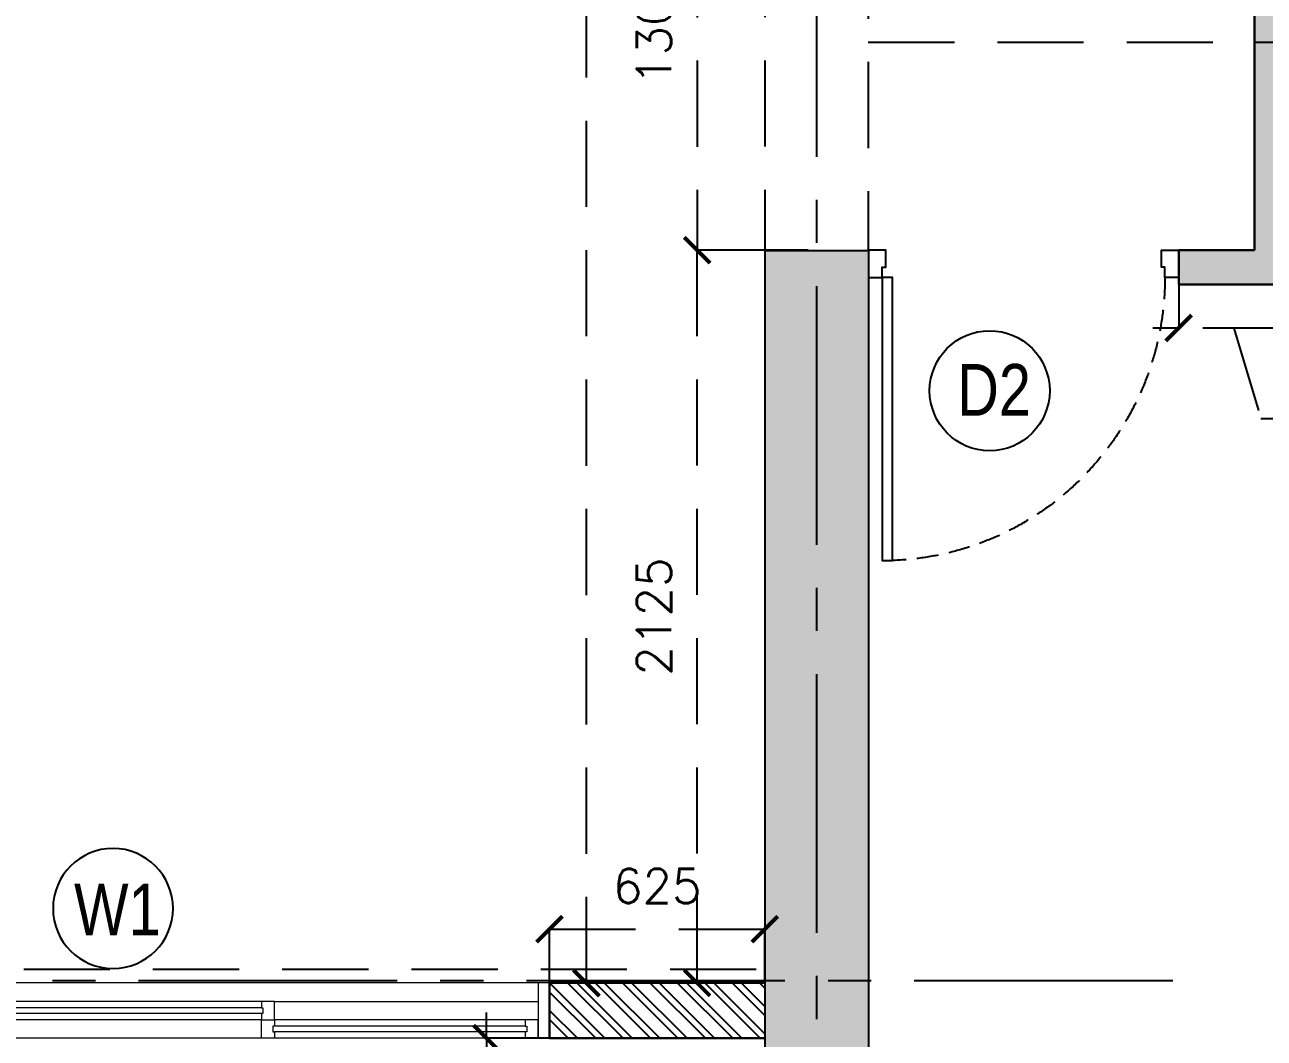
# Model space of a CAD drawing. Header units: millimetres. Extents: x 1167879 to 1231451, y -5731814 to -5645217.
# Drawn here: x 1220165 to 1223760, y -5717733 to -5714795 of the extents above; entities that cross this region are included whole.
import ezdxf
from ezdxf.enums import TextEntityAlignment as Align

# ---------------------------------------------------------------- set-up
doc = ezdxf.new("R2010")
doc.units = ezdxf.units.MM
doc.header["$LTSCALE"] = 1000
doc.header["$MEASUREMENT"] = 0
for name, pattern in [('3BHK-A$0$AUDIT_D_120904163729-0', [0]), ('3BHK-A$0$HIDDEN', [0.375, 0.25, -0.125]), ('AUDIT_D_120904163729-0', [0]), ('T8(T9 IS SIMILAR) - DIMENSION & TEXTING$0$HIDDEN', [0.375, 0.25, -0.125]), ('T8(T9 IS SIMILAR) - TYPICAL FLOOR ELEVATION$0$AUDIT_D_120904163729-0', [0]), ('T8(T9 IS SIMILAR) - TYPICAL FLOOR ELEVATION$0$HIDDEN', [0.375, 0.25, -0.125]), ('T8(T9 IS SIMILAR)$0$$0$HIDDEN', [0.375, 0.25, -0.125]), ('T8_REFUGE COLUMNS$0$CENTER2', [1.125, 0.75, -0.125, 0.125, -0.125])]:
    doc.linetypes.add(name, pattern=pattern)
doc.layers.get('0').update_dxf_attribs({"linetype": 'AUDIT_D_120904163729-0'})
for name, color, linetype in [('3BHK-A$0$A-DOOR-FULL', 2, 'Continuous'), ('3BHK-A$0$A-HATCH -160', 251, '3BHK-A$0$AUDIT_D_120904163729-0'), ('T8(T9 IS SIMILAR) - DIMENSION & TEXTING$0$A-DIMENSIONS', 2, 'T8(T9 IS SIMILAR) - DIMENSION & TEXTING$0$HIDDEN'), ('T8(T9 IS SIMILAR) - DIMENSION & TEXTING$0$a-window-no', 125, 'Continuous'), ('T8(T9 IS SIMILAR) - TYPICAL FLOOR ELEVATION$0$A-DIM', 1, 'T8(T9 IS SIMILAR) - TYPICAL FLOOR ELEVATION$0$AUDIT_D_120904163729-0'), ('T8(T9 IS SIMILAR)$0$$6$a-beam 2', 50, 'Continuous'), ('T8(T9 IS SIMILAR)$0$S-BEAM', 20, 'T8(T9 IS SIMILAR)$0$$0$HIDDEN'), ('T8_REFUGE COLUMNS$0$A-CENTERLINE', 193, 'T8_REFUGE COLUMNS$0$CENTER2'), ('T8_REFUGE COLUMNS$0$A-RCC COLS', 3, 'Continuous'), ('T8_TYPICAL COLUMNS$0$A-RCC COLS', 3, 'Continuous')]:
    doc.layers.add(name, color=color, linetype=linetype)
for name, color, linetype, lineweight in [('3BHK-A$0$A-WALL- 160', 6, 'Continuous', 30), ('3BHK-A$0$Window', 4, 'Continuous', 20), ('T8(T9 IS SIMILAR)$0$D&W', 8, 'Continuous', 25)]:
    doc.layers.add(name, color=color, linetype=linetype, lineweight=lineweight)
doc.layers.add('T8_REFUGE COLUMNS$0$COL-HATCH', color=7, linetype='Continuous', lineweight=25, true_color=0xa3a3a3)
doc.styles.add('T8(T9 IS SIMILAR) - DIMENSION & TEXTING$0$LODHA STANDERD', font='sanss___.ttf')
doc.styles.add('T8(T9 IS SIMILAR) - DIMENSION & TEXTING$0$Romans 1', font='romans.shx', dxfattribs={"height": 100})
doc.styles.add('T8(T9 IS SIMILAR) - TYPICAL FLOOR ELEVATION$0$Romans 1', font='romans.shx', dxfattribs={"height": 100})
doc.dimstyles.new('T8(T9 IS SIMILAR) - DIMENSION & TEXTING$0$ALPINE S', dxfattribs={"dimscale": 0, "dimtxt": 100, "dimasz": 75, "dimexe": 0, "dimexo": 0, "dimgap": 75, "dimtad": 1, "dimdec": 0, "dimzin": 0, "dimdsep": 46, "dimtxsty": 'T8(T9 IS SIMILAR) - DIMENSION & TEXTING$0$Romans 1', "dimblk": 'T8(T9 IS SIMILAR) - DIMENSION & TEXTING$0$_ArchTick', "dimcen": 0.09, "dimclrd": 256, "dimclre": 256, "dimclrt": 7, "dimadec": 0, "dimazin": 0, "dimtfac": 1, "dimtdec": 0, "dimtofl": 0, "dimtmove": 1, "dimatfit": 0, "dimldrblk": 'T8(T9 IS SIMILAR) - DIMENSION & TEXTING$0$_Open90', "dimfxl": 1, "dimtolj": 1, "dimtzin": 0, "dimarcsym": 0})
doc.dimstyles.new('T8(T9 IS SIMILAR) - TYPICAL FLOOR ELEVATION$0$ALPINE S', dxfattribs={"dimscale": 0, "dimtxt": 100, "dimasz": 75, "dimexe": 0, "dimexo": 0, "dimgap": 75, "dimtad": 1, "dimdec": 0, "dimzin": 0, "dimdsep": 46, "dimtxsty": 'T8(T9 IS SIMILAR) - TYPICAL FLOOR ELEVATION$0$Romans 1', "dimblk": 'T8(T9 IS SIMILAR) - TYPICAL FLOOR ELEVATION$0$_ArchTick', "dimcen": 0.09, "dimclrd": 256, "dimclre": 256, "dimclrt": 7, "dimadec": 0, "dimazin": 0, "dimtfac": 1, "dimtdec": 0, "dimtofl": 0, "dimtmove": 1, "dimatfit": 0, "dimldrblk": 'T8(T9 IS SIMILAR) - TYPICAL FLOOR ELEVATION$0$_Open90', "dimfxl": 1, "dimtolj": 1, "dimtzin": 0, "dimarcsym": 0})

# ---------------------------------------------------------------- blocks, each defined once
blk = doc.blocks.new('T8(T9 IS SIMILAR) - DIMENSION & TEXTING$0$WINDOW TAG')
at = {"layer": 'T8(T9 IS SIMILAR) - DIMENSION & TEXTING$0$a-window-no'}
blk.add_circle((0, 0), 174.1, dxfattribs=at)
at = {"layer": 'T8(T9 IS SIMILAR) - DIMENSION & TEXTING$0$a-window-no', "style": 'T8(T9 IS SIMILAR) - DIMENSION & TEXTING$0$LODHA STANDERD'}
blk.add_attdef('WINDOW', text='', height=150, dxfattribs=at).set_placement((11.3, 2.8), align=Align.MIDDLE_CENTER)
blk = doc.blocks.new('T8(T9 IS SIMILAR) - DIMENSION & TEXTING$0$_ArchTick')
at = {"color": 0, "linetype": 'ByBlock', "const_width": 0.15}
blk.add_lwpolyline([(-0.5, -0.5), (0.5, 0.5)], dxfattribs=at)
blk = doc.blocks.new('*D404')
at = {"layer": 'T8(T9 IS SIMILAR) - DIMENSION & TEXTING$0$A-DIMENSIONS', "linetype": 'T8(T9 IS SIMILAR) - DIMENSION & TEXTING$0$HIDDEN', "lineweight": -2, "transparency": 16777216}
for p, q in [((1221686.8, -5717573.6), (1221686.8, -5717417.3)), ((1222311.7, -5717573.6), (1222311.7, -5717417.3))]:
    blk.add_line(p, q, dxfattribs=at)
at = {"layer": 'T8(T9 IS SIMILAR) - DIMENSION & TEXTING$0$A-DIMENSIONS', "lineweight": -2, "transparency": 16777216}
blk.add_line((1221686.8, -5717417.3), (1222311.7, -5717417.3), dxfattribs=at)
at = {"layer": 'T8(T9 IS SIMILAR) - DIMENSION & TEXTING$0$A-DIMENSIONS', "linetype": 'ByBlock', "lineweight": -2, "transparency": 16777216, "xscale": 75, "yscale": 75, "zscale": 75, "rotation": 180}
blk.add_blockref('T8(T9 IS SIMILAR) - DIMENSION & TEXTING$0$_ArchTick', (1221686.8, -5717417.3), dxfattribs=at)
at = {"layer": 'T8(T9 IS SIMILAR) - DIMENSION & TEXTING$0$A-DIMENSIONS', "linetype": 'ByBlock', "lineweight": -2, "transparency": 16777216, "xscale": 75, "yscale": 75, "zscale": 75}
blk.add_blockref('T8(T9 IS SIMILAR) - DIMENSION & TEXTING$0$_ArchTick', (1222311.7, -5717417.3), dxfattribs=at)
at = {"layer": 'T8(T9 IS SIMILAR) - DIMENSION & TEXTING$0$A-DIMENSIONS', "color": 7, "linetype": 'ByBlock', "transparency": 16777216, "insert": (1221999.3, -5717292.3), "char_height": 100, "attachment_point": 5, "style": 'T8(T9 IS SIMILAR) - DIMENSION & TEXTING$0$Romans 1'}
blk.add_mtext('\\A1;625', dxfattribs=at)
blk = doc.blocks.new('T8(T9 IS SIMILAR) - DIMENSION & TEXTING$0$_Open90')
at = {"color": 0, "linetype": 'ByBlock', "lineweight": -2}
for p, q in [((-0.5, 0.5), (0, 0)), ((0, 0), (-1, 0)), ((0, 0), (-0.5, -0.5))]:
    blk.add_line(p, q, dxfattribs=at)
blk = doc.blocks.new('*D405')
at = {"layer": 'T8(T9 IS SIMILAR) - DIMENSION & TEXTING$0$A-DIMENSIONS', "linetype": 'T8(T9 IS SIMILAR) - DIMENSION & TEXTING$0$HIDDEN', "lineweight": -2, "transparency": 16777216}
for p, q in [((1222022.4, -5710748.9), (1221794, -5710748.9)), ((1221999.3, -5717573.6), (1221794, -5717573.6))]:
    blk.add_line(p, q, dxfattribs=at)
at = {"layer": 'T8(T9 IS SIMILAR) - DIMENSION & TEXTING$0$A-DIMENSIONS', "lineweight": -2, "transparency": 16777216}
blk.add_line((1221794, -5717573.6), (1221794, -5710748.9), dxfattribs=at)
at = {"layer": 'T8(T9 IS SIMILAR) - DIMENSION & TEXTING$0$A-DIMENSIONS', "linetype": 'ByBlock', "lineweight": -2, "transparency": 16777216, "xscale": 75, "yscale": 75, "zscale": 75}
for p, rotation in [((1221794, -5710748.9), 90), ((1221794, -5717573.6), 270)]:
    blk.add_blockref('T8(T9 IS SIMILAR) - DIMENSION & TEXTING$0$_ArchTick', p, dxfattribs=dict(at, rotation=rotation))
at = {"layer": 'T8(T9 IS SIMILAR) - DIMENSION & TEXTING$0$A-DIMENSIONS', "color": 7, "linetype": 'ByBlock', "transparency": 16777216, "insert": (1221669, -5714161.3), "char_height": 100, "attachment_point": 5, "rotation": 90, "style": 'T8(T9 IS SIMILAR) - DIMENSION & TEXTING$0$Romans 1'}
blk.add_mtext('\\A1;6825', dxfattribs=at)
blk = doc.blocks.new('*D383')
at = {"layer": 'T8(T9 IS SIMILAR) - DIMENSION & TEXTING$0$A-DIMENSIONS', "linetype": 'T8(T9 IS SIMILAR) - DIMENSION & TEXTING$0$HIDDEN', "lineweight": -2, "transparency": 16777216}
for p, q in [((1223512.1, -5715548.7), (1223512.1, -5715674.5)), ((1223831.7, -5715548.7), (1223831.7, -5715674.5))]:
    blk.add_line(p, q, dxfattribs=at)
at = {"layer": 'T8(T9 IS SIMILAR) - DIMENSION & TEXTING$0$A-DIMENSIONS', "lineweight": -2, "transparency": 16777216}
for p, q in [((1223512.1, -5715674.5), (1223437.1, -5715674.5)), ((1223831.7, -5715674.5), (1223512.1, -5715674.5)), ((1223671.9, -5715674.5), (1223750.7, -5715937)), ((1223831.7, -5715674.5), (1223906.7, -5715674.5)), ((1223750.7, -5715937), (1224157.8, -5715937))]:
    blk.add_line(p, q, dxfattribs=at)
at = {"layer": 'T8(T9 IS SIMILAR) - DIMENSION & TEXTING$0$A-DIMENSIONS', "linetype": 'ByBlock', "lineweight": -2, "transparency": 16777216, "xscale": 75, "yscale": 75, "zscale": 75}
blk.add_blockref('T8(T9 IS SIMILAR) - DIMENSION & TEXTING$0$_ArchTick', (1223512.1, -5715674.5), dxfattribs=at)
at = {"layer": 'T8(T9 IS SIMILAR) - DIMENSION & TEXTING$0$A-DIMENSIONS', "linetype": 'ByBlock', "lineweight": -2, "transparency": 16777216, "xscale": 75, "yscale": 75, "zscale": 75, "rotation": 180}
blk.add_blockref('T8(T9 IS SIMILAR) - DIMENSION & TEXTING$0$_ArchTick', (1223831.7, -5715674.5), dxfattribs=at)
at = {"layer": 'T8(T9 IS SIMILAR) - DIMENSION & TEXTING$0$A-DIMENSIONS', "color": 7, "linetype": 'ByBlock', "transparency": 16777216, "insert": (1223954.3, -5715812), "char_height": 100, "attachment_point": 5, "style": 'T8(T9 IS SIMILAR) - DIMENSION & TEXTING$0$Romans 1'}
blk.add_mtext('\\A1;320', dxfattribs=at)
blk = doc.blocks.new('*D397')
at = {"layer": 'T8(T9 IS SIMILAR) - DIMENSION & TEXTING$0$A-DIMENSIONS', "linetype": 'T8(T9 IS SIMILAR) - DIMENSION & TEXTING$0$HIDDEN', "lineweight": -2, "transparency": 16777216}
for p, q in [((1222436.9, -5714148.9), (1222115.1, -5714148.9)), ((1222436.9, -5715448.7), (1222115.1, -5715448.7))]:
    blk.add_line(p, q, dxfattribs=at)
at = {"layer": 'T8(T9 IS SIMILAR) - DIMENSION & TEXTING$0$A-DIMENSIONS', "lineweight": -2, "transparency": 16777216}
blk.add_line((1222115.1, -5714148.9), (1222115.1, -5715448.7), dxfattribs=at)
at = {"layer": 'T8(T9 IS SIMILAR) - DIMENSION & TEXTING$0$A-DIMENSIONS', "linetype": 'ByBlock', "lineweight": -2, "transparency": 16777216, "xscale": 75, "yscale": 75, "zscale": 75}
for p, rotation in [((1222115.1, -5714148.9), 90), ((1222115.1, -5715448.7), 270)]:
    blk.add_blockref('T8(T9 IS SIMILAR) - DIMENSION & TEXTING$0$_ArchTick', p, dxfattribs=dict(at, rotation=rotation))
at = {"layer": 'T8(T9 IS SIMILAR) - DIMENSION & TEXTING$0$A-DIMENSIONS', "color": 7, "linetype": 'ByBlock', "transparency": 16777216, "insert": (1221990.1, -5714798.8), "char_height": 100, "attachment_point": 5, "rotation": 90, "style": 'T8(T9 IS SIMILAR) - DIMENSION & TEXTING$0$Romans 1'}
blk.add_mtext('\\A1;1300', dxfattribs=at)
blk = doc.blocks.new('*D221')
at = {"layer": 'T8(T9 IS SIMILAR) - DIMENSION & TEXTING$0$A-DIMENSIONS', "linetype": 'T8(T9 IS SIMILAR) - DIMENSION & TEXTING$0$HIDDEN', "lineweight": -2, "transparency": 16777216}
for p, q in [((1222312.1, -5715448.9), (1222115.1, -5715448.9)), ((1222312.1, -5717573.4), (1222115.1, -5717573.4))]:
    blk.add_line(p, q, dxfattribs=at)
at = {"layer": 'T8(T9 IS SIMILAR) - DIMENSION & TEXTING$0$A-DIMENSIONS', "lineweight": -2, "transparency": 16777216}
blk.add_line((1222115.1, -5717573.4), (1222115.1, -5715448.9), dxfattribs=at)
at = {"layer": 'T8(T9 IS SIMILAR) - DIMENSION & TEXTING$0$A-DIMENSIONS', "linetype": 'ByBlock', "lineweight": -2, "transparency": 16777216, "xscale": 75, "yscale": 75, "zscale": 75}
for p, rotation in [((1222115.1, -5715448.9), 90), ((1222115.1, -5717573.4), 270)]:
    blk.add_blockref('T8(T9 IS SIMILAR) - DIMENSION & TEXTING$0$_ArchTick', p, dxfattribs=dict(at, rotation=rotation))
at = {"layer": 'T8(T9 IS SIMILAR) - DIMENSION & TEXTING$0$A-DIMENSIONS', "color": 7, "linetype": 'ByBlock', "transparency": 16777216, "insert": (1221990.1, -5716511.1), "char_height": 100, "attachment_point": 5, "rotation": 90, "style": 'T8(T9 IS SIMILAR) - DIMENSION & TEXTING$0$Romans 1'}
blk.add_mtext('\\A1;2125', dxfattribs=at)
blk = doc.blocks.new('T8_REFUGE COLUMNS')
at = {"layer": 'T8_REFUGE COLUMNS$0$COL-HATCH', "linetype": 'ByBlock'}
h = blk.add_hatch(color=256, dxfattribs=at)
h.dxf.hatch_style = 1
h.paths.add_polyline_path([(1222612.1, -5719684.9), (1222312.1, -5719684.9), (1222312.1, -5715449.9), (1222612.1, -5715449.9)])
at = {"layer": 'T8_REFUGE COLUMNS$0$A-CENTERLINE'}
for p, q in [((1222462.1, -5720802.9), (1222462.1, -5702690.8)), ((1223494.9, -5717567.4), (1182495.9, -5717567.4))]:
    blk.add_line(p, q, dxfattribs=at)
at = {"layer": 'T8_REFUGE COLUMNS$0$A-RCC COLS', "linetype": 'ByBlock'}
blk.add_lwpolyline([(1222612.1, -5719684.9), (1222312.1, -5719684.9), (1222312.1, -5715449.9), (1222612.1, -5715449.9)], close=True, dxfattribs=at)
blk = doc.blocks.new('T8_TYPICAL COLUMNS')
at = {"layer": 'T8_TYPICAL COLUMNS$0$A-RCC COLS', "linetype": 'ByBlock'}
blk.add_blockref('T8_REFUGE COLUMNS', (0, 0), dxfattribs=at)
blk = doc.blocks.new('*U611')
for points in [[(0, 0), (0, 820), (30, 820), (30, 0)], [(-40, 0), (0, 0), (0, -30), (10, -30), (10, -80), (-40, -80)], [(860, 0), (820, 0), (820, -30), (810, -30), (810, -80), (860, -80)]]:
    blk.add_lwpolyline(points, close=True)
at = {"color": 0, "linetype": 'ByBlock', "ltscale": 0.25}
blk.add_arc((-1.2, -0.5), 821.2, 0.0347, 87.627, dxfattribs=at)
blk = doc.blocks.new('3BHK-A$0$2400')
at = {"layer": '3BHK-A$0$Window', "color": 1, "lineweight": 13}
for p, q in [((1151176.5, -5692111.9), (1148842.5, -5692111.9)), ((1149607.5, -5692111.9), (1148880, -5692111.9)), ((1149607.5, -5692165.3), (1148880, -5692165.3)), ((1150373.7, -5692165.3), (1149645, -5692165.3)), ((1150411.2, -5692165.3), (1151176.5, -5692165.3)), ((1149607.5, -5692218.6), (1148842.5, -5692218.6)), ((1150373.7, -5692218.6), (1149645, -5692218.6)), ((1151139, -5692218.6), (1150411.2, -5692218.6)), ((1150373.7, -5692271.9), (1148842.5, -5692271.9)), ((1151139, -5692271.9), (1150411.2, -5692271.9))]:
    blk.add_line(p, q, dxfattribs=at)
at = {"layer": '3BHK-A$0$Window', "color": 5, "lineweight": 13}
for p, q in [((1149607.5, -5692142.2), (1148880, -5692142.2)), ((1149607.5, -5692146.7), (1148880, -5692146.7)), ((1150373.7, -5692183.8), (1149645, -5692183.8)), ((1150373.7, -5692200), (1149645, -5692200)), ((1151139, -5692237.2), (1150411.2, -5692237.2)), ((1151139, -5692253.3), (1150411.2, -5692253.3))]:
    blk.add_line(p, q, dxfattribs=at)
at = {"layer": '3BHK-A$0$Window', "color": 4, "lineweight": 13}
for points in [[(1148842.5, -5692111.9), (1148809.5, -5692111.9), (1148809.5, -5692271.9), (1148842.5, -5692271.9)], [(1148880, -5692146.7), (1148880, -5692165.3), (1148842.5, -5692165.3), (1148842.5, -5692111.9), (1148880, -5692111.9), (1148880, -5692142.2), (1148875.5, -5692142.2), (1148875.5, -5692146.7)], [(1149607.5, -5692146.7), (1149607.5, -5692165.3), (1149645, -5692165.3), (1149645, -5692111.9), (1149607.5, -5692111.9), (1149607.5, -5692142.2), (1149612, -5692142.2), (1149612, -5692146.7)], [(1151209.5, -5692111.9), (1151176.5, -5692111.9), (1151176.5, -5692271.9), (1151209.5, -5692271.9)], [(1149645, -5692200), (1149645, -5692218.6), (1149607.5, -5692218.6), (1149607.5, -5692165.3), (1149645, -5692165.3), (1149645, -5692183.8), (1149640.5, -5692183.8), (1149640.5, -5692200)], [(1150373.7, -5692200), (1150373.7, -5692218.6), (1150411.2, -5692218.6), (1150411.2, -5692165.3), (1150373.7, -5692165.3), (1150373.7, -5692183.8), (1150378.2, -5692183.8), (1150378.2, -5692200)], [(1150411.2, -5692253.3), (1150411.2, -5692271.9), (1150373.7, -5692271.9), (1150373.7, -5692218.6), (1150411.2, -5692218.6), (1150411.2, -5692237.2), (1150406.7, -5692237.2), (1150406.7, -5692253.3)], [(1151139, -5692253.3), (1151139, -5692271.9), (1151176.5, -5692271.9), (1151176.5, -5692218.6), (1151139, -5692218.6), (1151139, -5692237.2), (1151143.5, -5692237.2), (1151143.5, -5692253.3)]]:
    blk.add_lwpolyline(points, close=True, dxfattribs=at)
blk = doc.blocks.new('3BHK-A')
at = {"layer": '3BHK-A$0$A-HATCH -160', "linetype": 'ByBlock'}
h = blk.add_hatch(dxfattribs=at)
h.set_pattern_fill('ZIGZAG', color=256, scale=250)
h.set_pattern_definition([(9e-15, (1e-08, 0), (31.25, 31.25), [31.25, -31.25]), (90, (31.25, 0), (-31.25, 31.25), [31.25, -31.25])])
h.paths.add_polyline_path([(1185182.8, -5714749.5), (1186532.7, -5714749.5), (1186532.7, -5714149.5), (1186632.7, -5714149.5), (1186632.7, -5714749.5), (1188712.7, -5714749.5), (1188712.7, -5714049.5), (1189032.5, -5714049.5), (1189032.5, -5714149.5), (1188812.7, -5714149.5), (1188812.7, -5715449.5), (1189032.5, -5715449.5), (1189032.5, -5715549.5), (1188712.7, -5715549.5), (1188712.7, -5714849.5), (1186632.7, -5714849.5), (1186632.7, -5715664.5), (1186532.7, -5715664.5), (1186532.7, -5714849.5), (1185182.8, -5714849.5)])
h.paths.add_polyline_path([(1185182.8, -5713249.5), (1185782.7, -5713249.5), (1185782.7, -5713149.5), (1185182.8, -5713149.5)])
h.paths.add_polyline_path([(1186532.7, -5710699.5), (1186632.7, -5710699.5), (1186632.7, -5713249.5), (1186532.7, -5713249.5)])
h.paths.add_polyline_path([(1186532.7, -5717399.5), (1186632.7, -5717399.5), (1186632.7, -5716414.5), (1186532.7, -5716414.5)])
h.paths.add_polyline_path([(1194902.2, -5715375), (1194082.3, -5715375), (1194082.3, -5715475), (1194902.2, -5715475)])
h.paths.add_polyline_path([(1195782.2, -5715375), (1196682.2, -5715375), (1196682.2, -5715475), (1195782.2, -5715475)])
h.paths.add_polyline_path([(1194132.5, -5714149.9), (1196532.4, -5714149.9), (1196532.4, -5714049.9), (1194132.5, -5714049.9)])
h.paths.add_polyline_path([(1197432.4, -5711800.2), (1197532.4, -5711800.2), (1197532.4, -5714149.9), (1197432.4, -5714149.9)])
h.paths.add_polyline_path([(1198282.4, -5714149.9), (1198958.7, -5714149.9), (1198958.7, -5714049.9), (1198282.4, -5714049.9)])
h.paths.add_polyline_path([(1196871.9, -5720208.6), (1196082.2, -5720209.7), (1196082.3, -5720109.7), (1196082.2, -5720109.7), (1196182.2, -5720109.7), (1196871.9, -5720108.6)])
h.paths.add_polyline_path([(1193397.2, -5709939.9), (1193882.3, -5709939.6), (1193882.3, -5710040.1), (1193397.3, -5710040.1)])
h.paths.add_polyline_path([(1186632.7, -5708554.7), (1187192.3, -5708554.8), (1187192.3, -5708654.7), (1186632.7, -5708654.7)])
h.paths.add_polyline_path([(1194182.3, -5715724), (1194082.3, -5715724), (1194082.3, -5715474), (1194182.3, -5715474)])
h = blk.add_hatch(dxfattribs=at)
h.set_pattern_fill('ANSI32', color=256, scale=150)
h.set_pattern_definition([(45, (-0.65, 1285.594), (-39.77475644, 39.77475644), []), (45, (25.864, 1285.594), (-39.77475644, 39.77475644), [])])
h.paths.add_polyline_path([(1190857.7, -5717574.7), (1190232.7, -5717574.7), (1190232.7, -5717734.7), (1190857.7, -5717734.7)])
at = {"layer": '3BHK-A$0$A-WALL- 160', "linetype": 'ByBlock'}
for p, q in [((1188812.7, -5715448.5, 0), (1188812.7, -5714148.5, 0)), ((1188812.7, -5715448.5, 0), (1189032.5, -5715448.5, 0)), ((1189032.5, -5715448.5, 0), (1189032.5, -5715548.5, 0)), ((1189932.4, -5715448.5, 0), (1189932.5, -5715448.5, 0)), ((1188712.7, -5715548.5, 0), (1189032.5, -5715548.5, 0)), ((1189932.4, -5715548.5, 0), (1189932.5, -5715548.5, 0)), ((1190857.7, -5717573.4, 0), (1190232.7, -5717573.4, 0)), ((1190857.7, -5717573.4, 0), (1190857.7, -5717733.4, 0)), ((1190857.7, -5717733.4, 0), (1190232.7, -5717733.4, 0))]:
    blk.add_line(p, q, dxfattribs=at)
at = {"layer": '3BHK-A$0$A-DOOR-FULL', "linetype": '3BHK-A$0$HIDDEN', "rotation": 180}
blk.add_blockref('*U611', (1189892.5, -5715528.5, 0), dxfattribs=at)
at = {"layer": '3BHK-A$0$A-WALL- 160', "linetype": 'ByBlock', "xscale": -1}
blk.add_blockref('3BHK-A$0$2400', (2342067.1, -25461.5, 0), dxfattribs=at)
blk = doc.blocks.new('T8(T9 IS SIMILAR) - TYPICAL FLOOR ELEVATION$0$_ArchTick')
at = {"color": 0, "linetype": 'ByBlock', "const_width": 0.15}
blk.add_lwpolyline([(-0.5, -0.5), (0.5, 0.5)], dxfattribs=at)
blk = doc.blocks.new('*D721')
at = {"layer": 'T8(T9 IS SIMILAR) - TYPICAL FLOOR ELEVATION$0$A-DIM', "lineweight": -2, "transparency": 16777216}
for p, q in [((1221504.2, -5717733.5), (1221504.2, -5717658.5)), ((1221504.2, -5717733.5), (1221504.2, -5717933.5)), ((1221504.2, -5717833.5), (1221235.2, -5718176.9)), ((1221504.2, -5717933.5), (1221504.2, -5718008.5)), ((1221235.2, -5718176.9), (1221235.2, -5718584))]:
    blk.add_line(p, q, dxfattribs=at)
at = {"layer": 'T8(T9 IS SIMILAR) - TYPICAL FLOOR ELEVATION$0$A-DIM', "linetype": 'T8(T9 IS SIMILAR) - TYPICAL FLOOR ELEVATION$0$HIDDEN', "lineweight": -2, "transparency": 16777216}
for p, q in [((1221686.9, -5717733.5), (1221504.2, -5717733.5)), ((1221686.9, -5717933.5), (1221504.2, -5717933.5))]:
    blk.add_line(p, q, dxfattribs=at)
at = {"layer": 'T8(T9 IS SIMILAR) - TYPICAL FLOOR ELEVATION$0$A-DIM', "linetype": 'ByBlock', "lineweight": -2, "transparency": 16777216, "xscale": 75, "yscale": 75, "zscale": 75}
for p, rotation in [((1221504.2, -5717733.5), 270), ((1221504.2, -5717933.5), 90)]:
    blk.add_blockref('T8(T9 IS SIMILAR) - TYPICAL FLOOR ELEVATION$0$_ArchTick', p, dxfattribs=dict(at, rotation=rotation))
at = {"layer": 'T8(T9 IS SIMILAR) - TYPICAL FLOOR ELEVATION$0$A-DIM', "color": 7, "linetype": 'ByBlock', "transparency": 16777216, "insert": (1221110.2, -5718380.5), "char_height": 100, "attachment_point": 5, "rotation": 90, "style": 'T8(T9 IS SIMILAR) - TYPICAL FLOOR ELEVATION$0$Romans 1'}
blk.add_mtext('\\A1;200', dxfattribs=at)
blk = doc.blocks.new('T8(T9 IS SIMILAR) - TYPICAL FLOOR ELEVATION$0$_Open90')
at = {"color": 0, "linetype": 'ByBlock', "lineweight": -2}
for p, q in [((-0.5, 0.5), (0, 0)), ((0, 0), (-1, 0)), ((0, 0), (-0.5, -0.5))]:
    blk.add_line(p, q, dxfattribs=at)
blk = doc.blocks.new('T8(T9 IS SIMILAR) - DIMENSION & TEXTING')
at = {"layer": 'T8(T9 IS SIMILAR) - DIMENSION & TEXTING$0$a-window-no'}
ref = blk.add_blockref('T8(T9 IS SIMILAR) - DIMENSION & TEXTING$0$WINDOW TAG', (1222963.8, -5715856.4, 0.5), dxfattribs=at)
ref.add_attrib('WINDOW', 'D2', dxfattribs={"height": 150, "style": 'T8(T9 IS SIMILAR) - DIMENSION & TEXTING$0$LODHA STANDERD', "width": 0.8}).set_placement((1222976.5, -5715853.7, 0.5), align=Align.MIDDLE_CENTER)
ref = blk.add_blockref('T8(T9 IS SIMILAR) - DIMENSION & TEXTING$0$WINDOW TAG', (1220420.6, -5717357.4, 0.5), dxfattribs=dict(at, xscale=-1, rotation=180))
ref.add_attrib('WINDOW', 'W1', dxfattribs={"height": 150, "style": 'T8(T9 IS SIMILAR) - DIMENSION & TEXTING$0$LODHA STANDERD', "width": 0.8}).set_placement((1220433.3, -5717360.2, 0.5), align=Align.MIDDLE_CENTER)
at = {"layer": 'T8(T9 IS SIMILAR) - DIMENSION & TEXTING$0$A-DIMENSIONS', "linetype": 'ByBlock'}
for base, p1, p2, picture, middle in [((1221794, -5710748.9, 0.5), (1221999.3, -5717573.6, 0.5), (1222022.4, -5710748.9, 0.5), '*D405', (1221669, -5714161.3, 0.5)), ((1222115.1, -5715448.7, 0.5), (1222436.9, -5714148.9), (1222436.9, -5715448.7, 0.5), '*D397', (1221990.1, -5714798.8, 0.5)), ((1222115.0687, -5715448.8633), (1222312.0691, -5717573.434, 0.4896), (1222312.0691, -5715448.8633), '*D221', (1221990.0687, -5716511.1486))]:
    dim = blk.add_linear_dim(base=base, p1=p1, p2=p2, angle=90, dimstyle='T8(T9 IS SIMILAR) - DIMENSION & TEXTING$0$ALPINE S', override={"dimscale": 1, "dimfxl": 5, "dimarcsym": 1}, dxfattribs=at)
    dim.commit()
    dim.dimension.update_dxf_attribs({"geometry": picture, "text_midpoint": middle})
for base, p1, p2, picture, middle in [((1223512.1, -5715674.5, 0.5), (1223831.7, -5715548.7, 0.5), (1223512.1, -5715548.7, 0.5), '*D383', (1223825.7, -5715812, 0.5)), ((1222311.7, -5717417.3, 0.5), (1221686.8, -5717573.6, 0.5), (1222311.7, -5717573.6, 0.5), '*D404', (1221999.3, -5717292.3, 0.5))]:
    dim = blk.add_linear_dim(base=base, p1=p1, p2=p2, dimstyle='T8(T9 IS SIMILAR) - DIMENSION & TEXTING$0$ALPINE S', override={"dimscale": 1, "dimfxl": 5, "dimarcsym": 1}, dxfattribs=at)
    dim.commit()
    dim.dimension.update_dxf_attribs({"geometry": picture, "text_midpoint": middle})
blk = doc.blocks.new('T8(T9 IS SIMILAR) - TYPICAL FLOOR ELEVATION')
at = {"layer": 'T8(T9 IS SIMILAR) - TYPICAL FLOOR ELEVATION$0$A-DIM', "linetype": 'ByBlock'}
dim = blk.add_linear_dim(base=(1221504.2, -5717933.5), p1=(1221686.9, -5717733.5, 0), p2=(1221686.9, -5717933.5, 0), angle=90, dimstyle='T8(T9 IS SIMILAR) - TYPICAL FLOOR ELEVATION$0$ALPINE S', override={"dimscale": 1, "dimfxl": 5, "dimarcsym": 1}, dxfattribs=at)
dim.commit()
dim.dimension.update_dxf_attribs({"geometry": '*D721', "text_midpoint": (1221235.2, -5718251.9), "dimtype": 128})
blk = doc.blocks.new('T8(T9 IS SIMILAR)')
at = {"layer": 'T8(T9 IS SIMILAR)$0$D&W', "linetype": 'ByBlock', "xscale": -1}
blk.add_blockref('3BHK-A', (2412544.6, 0, 0.5), dxfattribs=at)
at = {"layer": 'T8(T9 IS SIMILAR)$0$D&W', "linetype": 'ByBlock'}
blk.add_blockref('T8(T9 IS SIMILAR) - TYPICAL FLOOR ELEVATION', (0, 0), dxfattribs=at)
blk.add_blockref('T8_TYPICAL COLUMNS', (0, 0), dxfattribs=at)
at = {"layer": 'T8(T9 IS SIMILAR)$0$$6$a-beam 2', "linetype": 'ByBlock'}
blk.add_blockref('T8(T9 IS SIMILAR) - DIMENSION & TEXTING', (0, 0), dxfattribs=at)
at = {"layer": 'T8(T9 IS SIMILAR)$0$S-BEAM'}
for p, q in [((1222311.3, -5714148.5, -0.5), (1222311.3, -5715448.5, -0.5)), ((1222611.4, -5714152.8, -0.5), (1222611.4, -5715452.7, -0.5)), ((1227361.3, -5714846.5, -0.5), (1222611.4, -5714846.5, -0.5)), ((1218661.5, -5717533.7, -0.5), (1222311.3, -5717533.7, -0.4))]:
    blk.add_line(p, q, dxfattribs=at)

msp = doc.modelspace()

# ---------------------------------------------------------------- block references
at = {"linetype": 'ByBlock'}
msp.add_blockref('T8(T9 IS SIMILAR) - DIMENSION & TEXTING', (0, 0), dxfattribs=at)

# ---------------------------------------------------------------- next in the draw order: block references
msp.add_blockref('T8(T9 IS SIMILAR)', (0, 0), dxfattribs=at)

doc.saveas('drawing.dxf')
